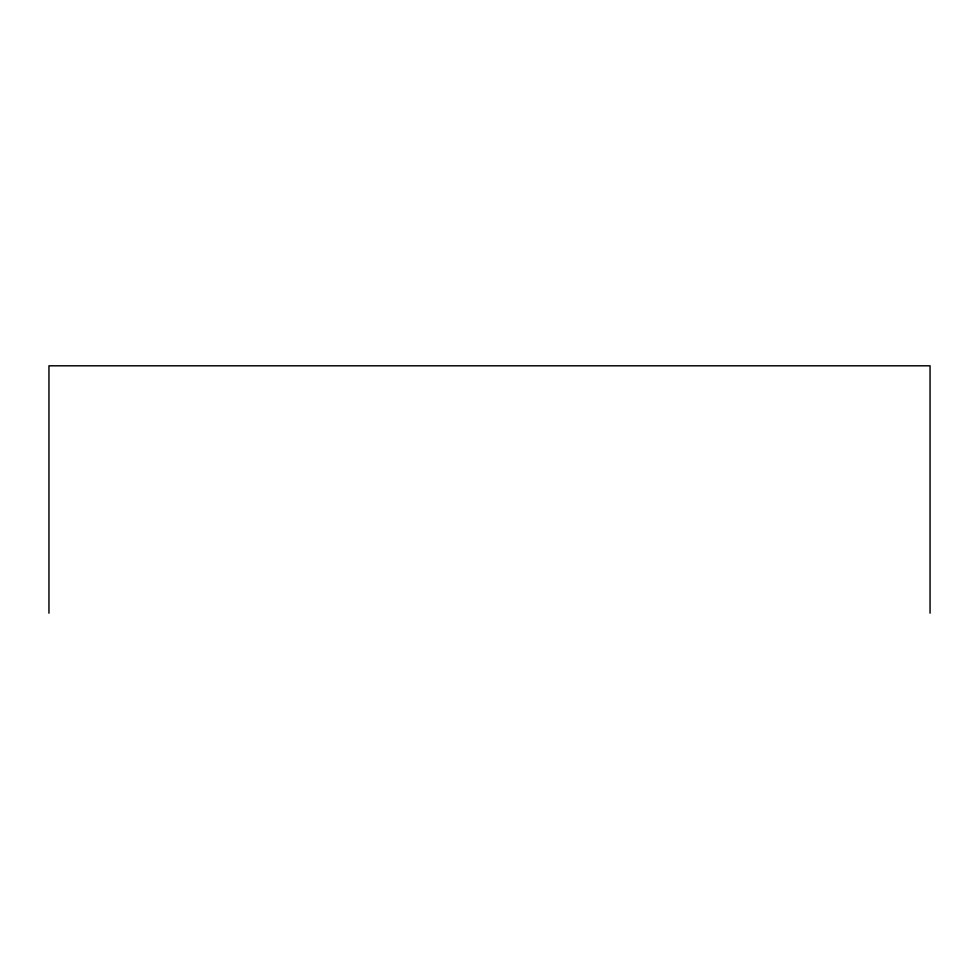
<?xml version="1.0" encoding="UTF-8"?>
<svg xmlns="http://www.w3.org/2000/svg" width="979" height="979" viewBox="0 0 979 979"><rect width="100%" height="100%" fill="white"/><g stroke="black" fill="none" stroke-linecap="round" stroke-linejoin="round"><path stroke-width="1.47" d="M930.05 613.197L930.05 365.803L48.95 365.803L48.95 613.197"/></g></svg>
